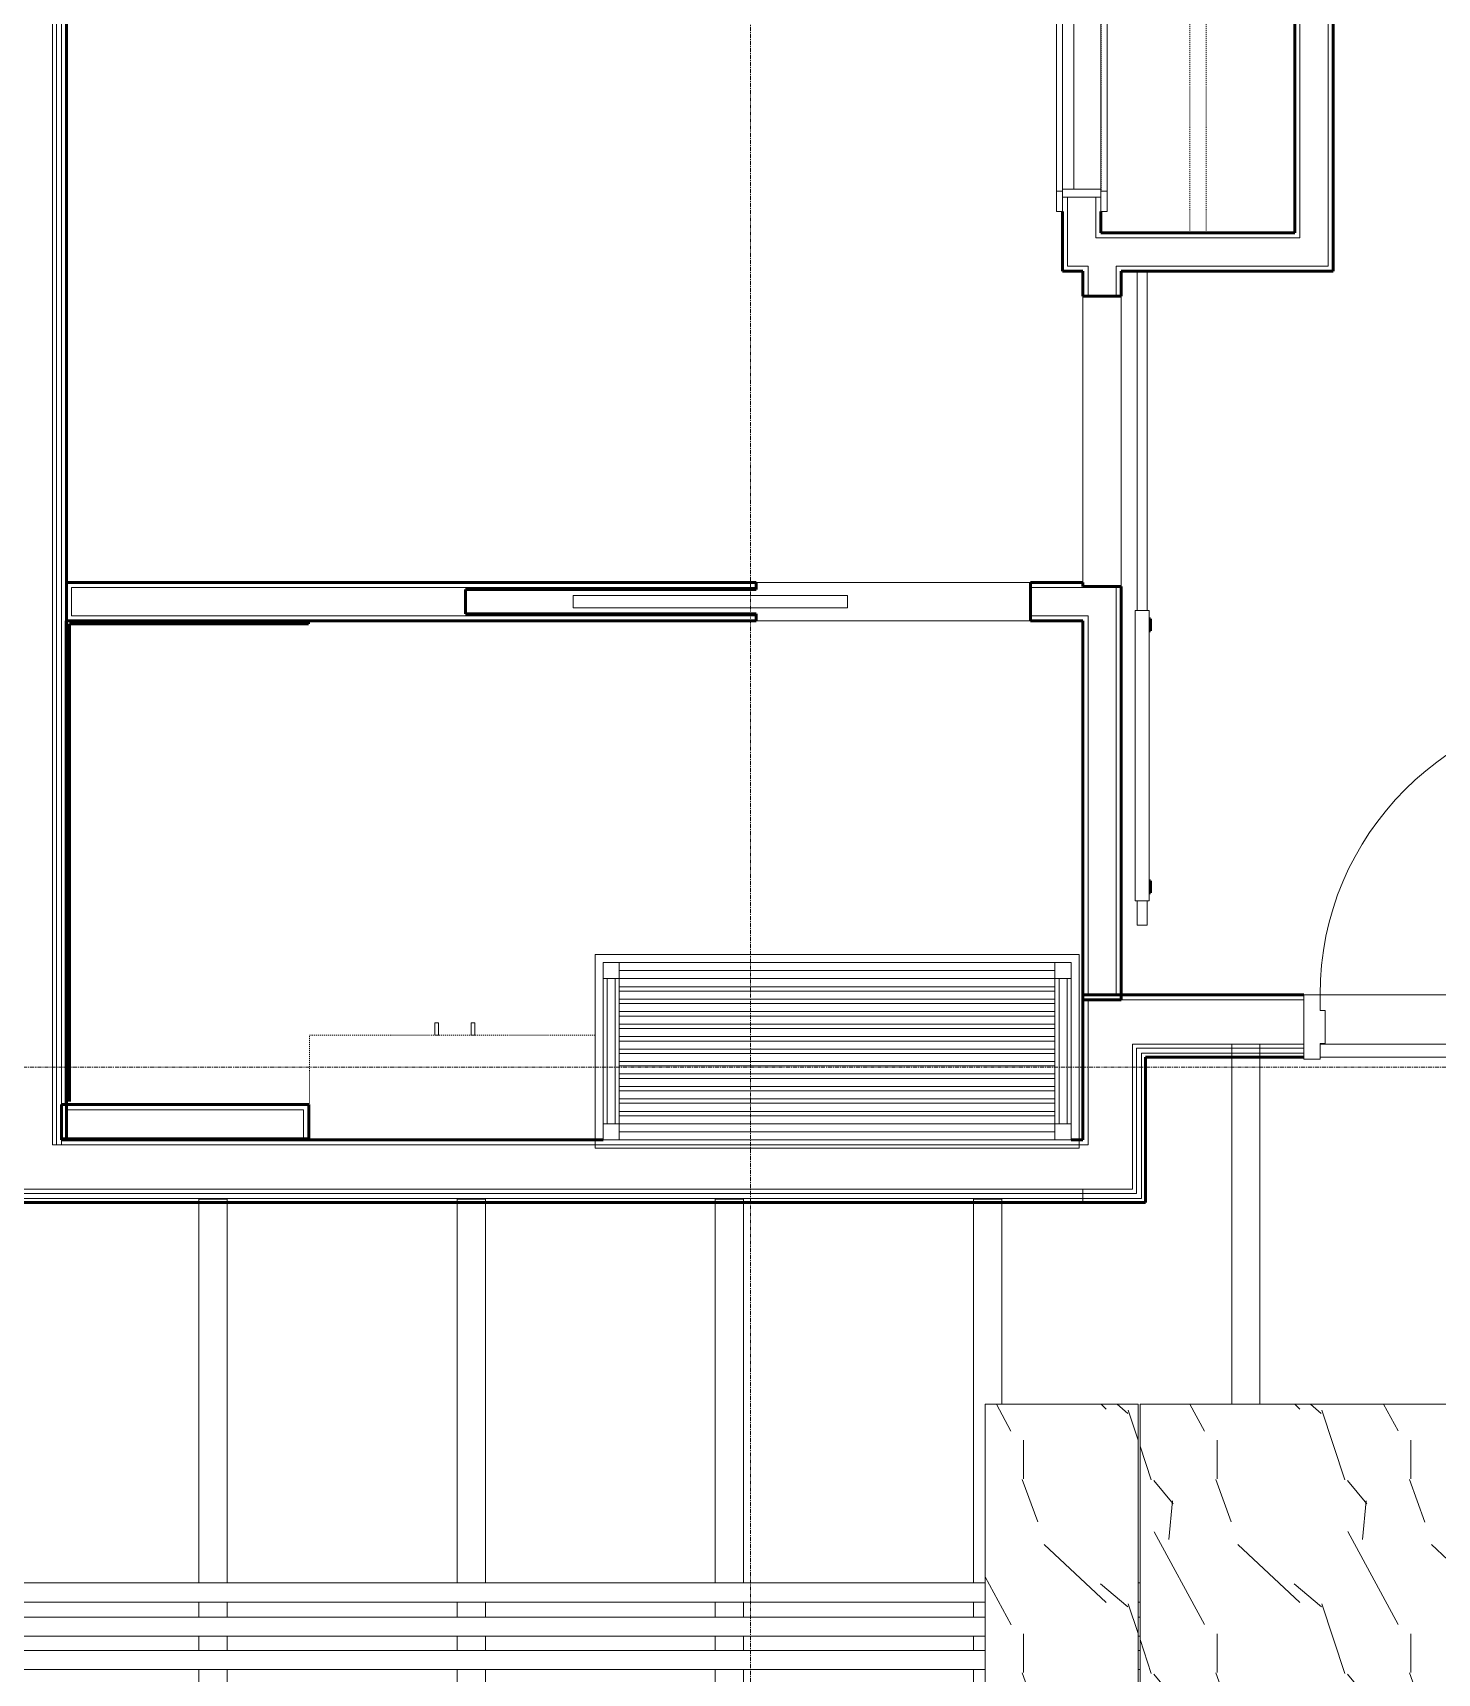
# Model space of a CAD drawing. Header units: inches. Extents: x -4218 to -1830, y 9767 to 12426.
# Drawn here: x -2916.3 to -2742.2, y 10392 to 10595.4 of the extents above; entities that cross this region are included whole.
import ezdxf

# ---------------------------------------------------------------- set-up
doc = ezdxf.new("R2010")
doc.units = ezdxf.units.IN
doc.header["$MEASUREMENT"] = 0
doc.linetypes.add('Dash', pattern=[0.25, 0.125, -0.125])
doc.linetypes.add('Grid Line 1_2_', pattern=[0.875, 0.5, -0.125, 0.125, -0.125])
for name, color, linetype, lineweight in [('0-1', 7, 'Continuous', 5), ('0-2', 10, 'Continuous', 9), ('A-CLNG-2', 10, 'Continuous', 9), ('A-CLNG-PATT-1', 9, 'Continuous', 13), ('A-DETL-MBND', 5, 'Continuous', 9), ('A-DOOR-1', 10, 'Continuous', 9), ('A-DOOR-2', 50, 'Continuous', 20), ('A-DOOR-4', 7, 'Continuous', 50), ('A-DOOR-FRAM-1', 10, 'Continuous', 9), ('A-DOOR-FRAM-3', 50, 'Continuous', 20), ('A-ROOF-1', 132, 'Continuous', 9), ('A-WALL-1', 7, 'Continuous', 50), ('A-WALL-2', 250, 'Continuous', 13), ('A-WALL-3', 10, 'Continuous', 9), ('A-WALL-4', 252, 'Continuous', 9), ('A-WALL-5', 253, 'Continuous', 9), ('I-WALL-1', 7, 'Continuous', 50), ('I-WALL-2', 10, 'Continuous', 9), ('I-WALL-3', 252, 'Continuous', 9), ('I-WALL-4', 253, 'Continuous', 9), ('P-PIPE-1', 10, 'Continuous', 9), ('Q-CASE-2', 252, 'Continuous', 9), ('Q-CASE-3', 10, 'Continuous', 9), ('Q-CASE-4', 252, 'Dash', 9), ('Q-CASE-8', 10, 'Dash', 9), ('Q-CASE-HDLN-1', 10, 'Dash', 9), ('Q-CASE-HDLN-2', 252, 'Dash', 9), ('S-BEAM', 12, 'Continuous', 9), ('S-GRID-1', 1, 'Grid Line 1_2_', 9)]:
    doc.layers.add(name, color=color, linetype=linetype, lineweight=lineweight)

# ---------------------------------------------------------------- blocks, each defined once
blk = doc.blocks.new('POCKET - FLUSH - 2-10 x 6-8-2882530-BACKGROUND - RCP - 3RD FLOOR')
at = {"layer": 'A-DOOR-2'}
for p, q in [((-39.67, -0.75), (-39.67, 0.75)), ((-39.67, 0.75), (-5.67, 0.75)), ((-5.67, 0.75), (-5.67, -0.75)), ((-5.67, -0.75), (-39.67, -0.75))]:
    blk.add_line(p, q, dxfattribs=at)
blk = doc.blocks.new('SLIDING - FLUSH - 5-0 x 6-8-3203585-BACKGROUND - RCP - 3RD FLOOR')
at = {"layer": 'A-DOOR-1'}
for p, q in [((-32.75, 2.25), (-32.75, 3)), ((-30.25, 3), (-32.75, 3)), ((-32.75, 2.25), (-30.25, 2.25)), ((30.25, 3), (-30.25, 3)), ((-30.25, 3), (-30.25, 2.25)), ((1, 2.25), (-30, 2.25)), ((-30, 2.25), (-30, 0.88)), ((1, 2.25), (1, 0.88)), ((30.25, 2.25), (30.25, 3)), ((30.25, 3), (32.75, 3)), ((32.75, 2.25), (30.25, 2.25)), ((32.75, 3), (32.75, 2.25)), ((-30, 0.88), (1, 0.88)), ((30, 0.88), (-1, 0.88)), ((-1, 0.88), (-1, -0.5)), ((30, 0.88), (30, -0.5)), ((-1, -0.5), (30, -0.5)), ((-32.75, -3.25), (-32.75, -2.5)), ((-30.25, -2.5), (-32.75, -2.5)), ((-32.75, -3.25), (-30.25, -3.25)), ((-30.25, -2.5), (-30.25, -3.25)), ((-30.25, -3.25), (30.25, -3.25)), ((30.25, -2.5), (32.75, -2.5)), ((30.25, -3.25), (30.25, -2.5)), ((32.75, -3.25), (30.25, -3.25)), ((32.75, -2.5), (32.75, -3.25))]:
    blk.add_line(p, q, dxfattribs=at)
at = {"layer": 'A-DOOR-FRAM-1'}
for p, q in [((-30, 2.25), (-31, 2.25)), ((-31, -2.5), (-31, 2.25)), ((-30, 2.25), (-30, -2.5)), ((30, 2.25), (1, 2.25)), ((30, -2.5), (30, 2.25)), ((30, 2.25), (31, 2.25)), ((31, 2.25), (31, -2.5)), ((-31, -2.5), (-30, -2.5)), ((-30, -2.5), (30, -2.5)), ((31, -2.5), (30, -2.5))]:
    blk.add_line(p, q, dxfattribs=at)
blk = doc.blocks.new('BARN - FLUSH - 3-0 x 7-0 BARN DOOR-V65-BACKGROUND - RCP - 3RD FLOOR')
at = {"layer": 'A-DOOR-1'}
for p, q in [((-57, -4.32), (-60, -4.32)), ((-60, -4.32), (-60, -4.95)), ((-60, -4.95), (-60, -5.57)), ((-60, -5.57), (-57, -5.57)), ((-57, -5.82), (-57, -4.07)), ((-57, -4.07), (-21, -4.07)), ((-21, -5.82), (-57, -5.82)), ((-21, -4.07), (-21, -5.82)), ((21, -4.32), (-21, -4.32)), ((-21, -5.57), (21, -5.57)), ((21, -4.95), (21, -4.32)), ((21, -5.57), (21, -4.95))]:
    blk.add_line(p, q, dxfattribs=at)
at = {"layer": 'A-DOOR-4'}
for p, q in [((-56, -6), (-56, -5.82)), ((-54.5, -6), (-56, -6)), ((-54.5, -5.82), (-54.5, -6)), ((-23.5, -6), (-23.5, -5.82)), ((-22, -6), (-23.5, -6)), ((-22, -5.82), (-22, -6))]:
    blk.add_line(p, q, dxfattribs=at)
blk = doc.blocks.new('OD_CW_Closet - OD_CW_Closet-2508933-BACKGROUND - RCP - 3RD FLOOR')
at = {"layer": 'Q-CASE-HDLN-1'}
for p, q in [((0.74, 24), (0.74, 0)), ((0.74, 13), (74.9, 13)), ((0.74, 11), (74.9, 11)), ((0.74, 0), (6.74, 0)), ((9.24, 0), (69.74, 0)), ((72.24, 0), (74.9, 0))]:
    blk.add_line(p, q, dxfattribs=at)
at = {"layer": 'Q-CASE-HDLN-2'}
for p, q in [((74.9, 24), (0.74, 24)), ((74.9, 0), (74.9, 24))]:
    blk.add_line(p, q, dxfattribs=at)
blk = doc.blocks.new('Bath Vanity - Bath Vanity 60_-V95-BACKGROUND - RCP - 3RD FLOOR')
at = {"layer": 'Q-CASE-2'}
for p, q in [((-29.26, 0), (-29.26, 1)), ((30.74, 1), (30.74, 0.38)), ((30.74, 0.38), (30.74, 0)), ((30.74, 0), (-29.26, 0))]:
    blk.add_line(p, q, dxfattribs=at)
at = {"layer": 'Q-CASE-3'}
for p, q in [((-29.26, 1), (-29.26, 24)), ((-29.26, 24), (30.74, 24)), ((-28.26, 21), (-28.26, 23)), ((-28.26, 23), (-26.26, 23)), ((-26.26, 23), (27.74, 23)), ((-26.26, 23), (-26.26, 21)), ((27.74, 21), (27.74, 23)), ((27.74, 23), (29.74, 23)), ((29.74, 23), (29.74, 21)), ((30.74, 24), (30.74, 1)), ((-28.26, 21), (-28.26, 3)), ((-26.26, 21), (-28.26, 21)), ((-27.76, 21), (-27.76, 3)), ((-26.76, 21), (-26.76, 3)), ((-26.26, 22), (27.74, 22)), ((27.74, 21), (-26.26, 21)), ((-26.26, 21), (-26.26, 3)), ((27.74, 21), (27.74, 3)), ((29.74, 21), (27.74, 21)), ((28.24, 21), (28.24, 3)), ((29.24, 21), (29.24, 3)), ((29.74, 21), (29.74, 3)), ((-26.26, 20), (27.74, 20)), ((27.74, 19.45), (-26.26, 19.45)), ((-26.26, 18.45), (27.74, 18.45)), ((27.74, 17.91), (-26.26, 17.91)), ((-26.26, 16.91), (27.74, 16.91)), ((27.74, 16.36), (-26.26, 16.36)), ((-26.26, 15.36), (27.74, 15.36)), ((27.74, 14.82), (-26.26, 14.82)), ((-26.26, 13.82), (27.74, 13.82)), ((27.74, 13.27), (-26.26, 13.27)), ((-26.26, 12.27), (27.74, 12.27)), ((27.74, 11.73), (-26.26, 11.73)), ((-26.26, 10.73), (27.74, 10.73)), ((27.74, 10.18), (-26.26, 10.18)), ((-26.26, 9.18), (27.74, 9.18)), ((27.74, 8.64), (-26.26, 8.64)), ((-26.26, 7.64), (27.74, 7.64)), ((27.74, 7.09), (-26.26, 7.09)), ((-26.26, 6.09), (27.74, 6.09)), ((27.74, 5.55), (-26.26, 5.55)), ((-26.26, 4.55), (27.74, 4.55)), ((-28.26, 1), (-28.26, 3)), ((-28.26, 3), (-26.26, 3)), ((27.74, 4), (-26.26, 4)), ((-26.26, 3), (27.74, 3)), ((-26.26, 3), (-26.26, 1)), ((27.74, 1), (27.74, 3)), ((27.74, 3), (29.74, 3)), ((29.74, 3), (29.74, 1)), ((-26.26, 1), (-28.26, 1)), ((-26.26, 2), (27.74, 2)), ((-26.26, 1), (27.74, 1)), ((29.74, 1), (27.74, 1))]:
    blk.add_line(p, q, dxfattribs=at)
blk = doc.blocks.new('300 Series Wall Hung Cabinet_326 - 36_-V55-BACKGROUND - RCP - 3RD FLOOR')
at = {"layer": 'Q-CASE-3'}
for p, q in [((-2.01, 14.69), (-2.5, 14.69)), ((-2.5, 14.69), (-2.5, 13.19)), ((-2.01, 13.19), (-2.01, 14.69)), ((2.49, 14.69), (2, 14.69)), ((2, 14.69), (2, 13.19)), ((2.49, 13.19), (2.49, 14.69)), ((-2.5, 13.19), (-2.01, 13.19)), ((2, 13.19), (2.49, 13.19))]:
    blk.add_line(p, q, dxfattribs=at)
at = {"layer": 'Q-CASE-4'}
blk.add_line((17.37, 0.19), (-18, 0.19), dxfattribs=at)
at = {"layer": 'Q-CASE-8'}
for p, q in [((-18, 0.19), (-18, 13.19)), ((-18, 13.19), (17.37, 13.19))]:
    blk.add_line(p, q, dxfattribs=at)
blk = doc.blocks.new('CTR - 1st Phase - Unit Layouts_rvt-1-BACKGROUND - RCP - 3RD FLOOR')
at = {"layer": 'A-WALL-1'}
for p, q in [((-2755.1, 10673.55), (-2755.1, 10570.64)), ((-2759.85, 10570.64), (-2759.85, 10646.79)), ((-2788.62, 10565.89), (-2788.62, 10573.3)), ((-2783.87, 10573.3), (-2783.87, 10570.64)), ((-2783.87, 10570.64), (-2759.85, 10570.64)), ((-2755.1, 10570.64), (-2755.1, 10566.52)), ((-2755.1, 10566.52), (-2755.1, 10565.89)), ((-2788, 10565.89), (-2788.62, 10565.89)), ((-2786.1, 10565.89), (-2788, 10565.89)), ((-2786.1, 10562.79), (-2786.1, 10565.89)), ((-2781.35, 10565.89), (-2781.35, 10562.79)), ((-2755.1, 10565.89), (-2781.35, 10565.89)), ((-2781.35, 10562.79), (-2786.1, 10562.79)), ((-2912.07, 10527.29), (-2826.62, 10527.29)), ((-2912.07, 10526.66), (-2912.07, 10527.29)), ((-2912.07, 10523.16), (-2912.07, 10526.66)), ((-2826.62, 10526.41), (-2862.62, 10526.41)), ((-2862.62, 10526.41), (-2862.62, 10523.41)), ((-2826.62, 10527.29), (-2826.62, 10526.41)), ((-2792.62, 10527.29), (-2786.1, 10527.29)), ((-2792.62, 10522.54), (-2792.62, 10527.29)), ((-2786.1, 10527.29), (-2786.1, 10526.79)), ((-2786.1, 10526.79), (-2781.35, 10526.79)), ((-2781.35, 10526.79), (-2781.35, 10475.52)), ((-2912.11, 10462.54), (-2912.11, 10522.54)), ((-2912.11, 10522.54), (-2911.73, 10522.54)), ((-2912.07, 10522.54), (-2912.07, 10523.16)), ((-2826.62, 10522.54), (-2912.07, 10522.54)), ((-2911.73, 10522.54), (-2882.11, 10522.54)), ((-2911.73, 10522.16), (-2911.73, 10462.91)), ((-2882.11, 10522.16), (-2911.73, 10522.16)), ((-2882.11, 10522.54), (-2882.11, 10522.16)), ((-2862.62, 10523.41), (-2826.62, 10523.41)), ((-2826.62, 10523.41), (-2826.62, 10522.54)), ((-2786.1, 10522.54), (-2792.62, 10522.54)), ((-2786.1, 10475.52), (-2786.1, 10522.54)), ((-2785.47, 10475.52), (-2786.1, 10475.52)), ((-2781.97, 10475.52), (-2785.47, 10475.52)), ((-2781.35, 10475.52), (-2781.97, 10475.52)), ((-2912.7, 10462.54), (-2882.07, 10462.54)), ((-2912.7, 10461.91), (-2912.7, 10462.54)), ((-2911.73, 10462.54), (-2912.11, 10462.54)), ((-2882.07, 10462.54), (-2882.07, 10461.91)), ((-2912.7, 10458.41), (-2912.7, 10461.91)), ((-2882.07, 10461.91), (-2882.07, 10458.41)), ((-2912.7, 10458.16), (-2912.7, 10458.41)), ((-2882.07, 10458.41), (-2882.07, 10458.16)), ((-2882.07, 10458.16), (-2912.7, 10458.16))]:
    blk.add_line(p, q, dxfattribs=at)
at = {"layer": 'A-WALL-2'}
for p, q in [((-2755.72, 10672.93), (-2755.72, 10570.64)), ((-2759.22, 10647.42), (-2759.22, 10570.64)), ((-2788, 10566.52), (-2788, 10575.05)), ((-2784.5, 10570.02), (-2784.5, 10575.05)), ((-2759.22, 10570.02), (-2759.22, 10570.64)), ((-2755.72, 10570.02), (-2755.72, 10570.64)), ((-2784.5, 10570.02), (-2783.87, 10570.02)), ((-2783.87, 10570.02), (-2759.22, 10570.02)), ((-2755.72, 10566.52), (-2755.72, 10570.02)), ((-2788, 10566.52), (-2785.47, 10566.52)), ((-2785.47, 10565.89), (-2785.47, 10566.52)), ((-2781.97, 10565.89), (-2781.97, 10566.52)), ((-2781.97, 10566.52), (-2755.72, 10566.52)), ((-2785.47, 10562.79), (-2785.47, 10565.89)), ((-2781.97, 10562.79), (-2781.97, 10565.89)), ((-2826.62, 10526.66), (-2911.45, 10526.66)), ((-2911.45, 10523.16), (-2911.45, 10526.66)), ((-2786.1, 10526.66), (-2792.62, 10526.66)), ((-2785.47, 10526.66), (-2786.1, 10526.66)), ((-2785.47, 10526.66), (-2785.47, 10526.79)), ((-2781.97, 10476.14), (-2781.97, 10526.79)), ((-2826.62, 10523.16), (-2911.45, 10523.16)), ((-2786.1, 10523.16), (-2792.62, 10523.16)), ((-2785.47, 10523.16), (-2786.1, 10523.16)), ((-2785.47, 10476.14), (-2785.47, 10523.16)), ((-2781.97, 10476.14), (-2785.47, 10476.14)), ((-2882.7, 10461.91), (-2912.07, 10461.91)), ((-2912.07, 10458.41), (-2912.07, 10461.91)), ((-2882.7, 10461.91), (-2882.7, 10458.41)), ((-2912.7, 10458.41), (-2912.07, 10458.41)), ((-2912.07, 10458.41), (-2912.7, 10458.41)), ((-2882.7, 10458.41), (-2912.07, 10458.41)), ((-2882.7, 10458.41), (-2882.07, 10458.41)), ((-2882.07, 10458.41), (-2882.7, 10458.41))]:
    blk.add_line(p, q, dxfattribs=at)
at = {"layer": 'A-WALL-3'}
for p, q in [((-2786.1, 10562.79), (-2786.1, 10527.29)), ((-2781.35, 10526.79), (-2781.35, 10562.79)), ((-2792.62, 10527.29), (-2826.62, 10527.29)), ((-2826.62, 10522.54), (-2792.62, 10522.54))]:
    blk.add_line(p, q, dxfattribs=at)
at = {"layer": 'A-WALL-4'}
for p, q in [((-2781.35, 10562.79), (-2786.1, 10562.79)), ((-2862.62, 10523.41), (-2862.62, 10526.41)), ((-2862.62, 10526.41), (-2826.62, 10526.41)), ((-2826.62, 10526.41), (-2826.62, 10527.29)), ((-2792.62, 10527.29), (-2792.62, 10522.54)), ((-2786.1, 10527.29), (-2786.1, 10526.79)), ((-2781.35, 10526.79), (-2786.1, 10526.79)), ((-2826.62, 10523.41), (-2862.62, 10523.41)), ((-2826.62, 10522.54), (-2826.62, 10523.41))]:
    blk.add_line(p, q, dxfattribs=at)
at = {"layer": 'A-WALL-5'}
blk.add_line((-2783.87, 10575.05), (-2788.62, 10575.05), dxfattribs=at)
at = {"layer": '0-2'}
for name, p, rotation in [('OD_CW_Closet - OD_CW_Closet-2508933-BACKGROUND - RCP - 3RD FLOOR', (-2783.85, 10645.54), 269.9999999999512), ('SLIDING - FLUSH - 5-0 x 6-8-3203585-BACKGROUND - RCP - 3RD FLOOR', (-2786.37, 10606.05), 89.99999999999191), ('BARN - FLUSH - 3-0 x 7-0 BARN DOOR-V65-BACKGROUND - RCP - 3RD FLOOR', (-2783.72, 10544.79), 89.99999999996912)]:
    blk.add_blockref(name, p, dxfattribs=dict(at, rotation=rotation))
for name, p in [('POCKET - FLUSH - 2-10 x 6-8-2882530-BACKGROUND - RCP - 3RD FLOOR', (-2809.62, 10524.91)), ('Bath Vanity - Bath Vanity 60_-V95-BACKGROUND - RCP - 3RD FLOOR', (-2817.31, 10457.16)), ('300 Series Wall Hung Cabinet_326 - 36_-V55-BACKGROUND - RCP - 3RD FLOOR', (-2863.95, 10457.98))]:
    blk.add_blockref(name, p, dxfattribs=at)
blk = doc.blocks.new('HOLLOW METAL - UNIT DOOR-2191978-BACKGROUND - RCP - 3RD FLOOR')
at = {"layer": 'A-DOOR-1'}
blk.add_arc((18, 4.125), 36, 90, 180, dxfattribs=at)
at = {"layer": 'A-DOOR-2'}
for p, q in [((18, 40.125), (16.25, 40.125)), ((16.25, 40.125), (16.25, 4.125)), ((18, 4.125), (18, 40.125)), ((16.25, 4.125), (18, 4.125))]:
    blk.add_line(p, q, dxfattribs=at)
at = {"layer": 'A-DOOR-FRAM-3'}
for p, q in [((-18, 4.125), (-20, 4.125)), ((-20, 4.125), (-20, -3.875)), ((-18, 2.1875), (-18, 4.125)), ((18, 4.125), (18, 2.1875)), ((20, 4.125), (18, 4.125)), ((20, -3.875), (20, 4.125)), ((-17.375, 2.1875), (-18, 2.1875)), ((-17.375, -1.9375), (-17.375, 2.1875)), ((18, 2.1875), (17.375, 2.1875)), ((17.375, 2.1875), (17.375, -1.9375)), ((-18, -3.875), (-18, -1.9375)), ((-18, -1.9375), (-17.375, -1.9375)), ((17.375, -1.9375), (18, -1.9375)), ((18, -1.9375), (18, -3.875)), ((-20, -3.875), (-18, -3.875)), ((18, -3.875), (20, -3.875))]:
    blk.add_line(p, q, dxfattribs=at)
blk = doc.blocks.new('CTR - 1st Phase - Common Walls_rvt-1-BACKGROUND - RCP - 3RD FLOOR')
at = {"layer": 'A-CLNG-PATT-1'}
h = blk.add_hatch(dxfattribs=at)
h.set_pattern_fill('FP_1', color=256, style=0, pattern_type=2)
h.set_pattern_definition([(108.435, (6.24, 0), (-23.9995167, 47.999875), [9.107, -66.787]), (139.399, (3.36, 8.64), (-144.0005735, 119.9994401), [4.425, -216.844]), (136.848, (24, 11.52), (-360.00235884, 335.99803914), [10.527, -515.834]), (109.983, (16.32, 18.72), (-71.99926767, 192.0004429), [5.618, -275.295]), (90, (14.4, 0), (-24, 24), [4.8, -19.2]), (118.443, (14.4, 4.8), (168.00080613, -311.999948405), [13.101, -641.971]), (84.289, (8.16, 16.32), (-24.00143285, -215.9997167), [4.824, -236.373]), (129.806, (8.64, 21.12), (96.0006462, -119.9991583), [3.749, -183.697])])
h.paths.add_polyline_path([(-2797.15, 10361.78), (-2781.2, 10361.78), (-2781.2, 10363.41), (-2779.28, 10363.41), (-2779.28, 10425.39), (-2798.23, 10425.39), (-2798.23, 10379.54), (-2797.15, 10379.54), (-2797.15, 10362.03)], flags=0)
h.paths.add_polyline_path([(-2740.88, 10361.78), (-2740.88, 10425.39), (-2779.03, 10425.39), (-2779.03, 10361.78), (-2743.2, 10361.78), (-2743.2, 10363.41), (-2741.2, 10363.41), (-2741.2, 10361.78)], flags=0)
h.paths.add_polyline_path([(-2721.68, 10382.41), (-2721.68, 10425.39), (-2740.63, 10425.39), (-2740.63, 10382.41), (-2731.29, 10382.41)], flags=0)
at = {"layer": 'A-CLNG-2'}
for p, q in [((-2798.23, 10381.16), (-2798.23, 10425.39)), ((-2798.23, 10425.39), (-2779.28, 10425.39)), ((-2779.28, 10425.39), (-2779.28, 10363.41)), ((-2779.03, 10363.16), (-2779.03, 10425.39)), ((-2779.03, 10425.39), (-2740.88, 10425.39))]:
    blk.add_line(p, q, dxfattribs=at)
at = {"layer": 'A-WALL-2'}
for p, q in [((-2913.82, 10458.16), (-2913.82, 10843.14)), ((-2913.32, 10458.16), (-2913.32, 10843.14)), ((-2912.7, 10458.16), (-2912.7, 10843.14)), ((-2785.47, 10475.54), (-2758.72, 10475.54)), ((-2785.47, 10475.54), (-2785.47, 10470.04)), ((-2785.47, 10470.04), (-2785.47, 10468.41)), ((-2779.97, 10470.04), (-2758.72, 10470.04)), ((-2779.97, 10470.04), (-2779.97, 10469.54)), ((-2779.97, 10469.54), (-2779.97, 10468.41)), ((-2779.47, 10469.54), (-2758.72, 10469.54)), ((-2779.47, 10469.54), (-2779.47, 10468.91)), ((-2779.47, 10468.91), (-2779.47, 10468.41)), ((-2778.85, 10468.91), (-2758.72, 10468.91)), ((-2778.85, 10468.91), (-2778.85, 10468.41)), ((-2785.47, 10457.54), (-2785.47, 10468.41)), ((-2779.97, 10452.04), (-2779.97, 10468.41)), ((-2779.47, 10451.54), (-2779.47, 10468.41)), ((-2778.85, 10450.91), (-2778.85, 10468.41)), ((-2913.82, 10457.54), (-2913.82, 10458.16)), ((-2913.82, 10457.54), (-2913.32, 10457.54)), ((-2913.82, 10457.54), (-2913.32, 10457.54)), ((-2913.32, 10457.54), (-2913.32, 10458.16)), ((-2913.32, 10457.54), (-2912.7, 10457.54)), ((-2913.32, 10457.54), (-2912.7, 10457.54)), ((-2912.7, 10457.54), (-2912.7, 10458.16)), ((-2912.7, 10457.54), (-2786.1, 10457.54)), ((-2786.1, 10457.54), (-2785.47, 10457.54)), ((-3018.77, 10452.04), (-2786.1, 10452.04)), ((-3018.77, 10451.54), (-2786.1, 10451.54)), ((-3018.77, 10450.91), (-2786.1, 10450.91)), ((-2786.1, 10452.04), (-2785.47, 10452.04)), ((-2786.1, 10451.54), (-2779.97, 10451.54)), ((-2786.1, 10450.91), (-2779.47, 10450.91)), ((-2785.47, 10452.04), (-2779.97, 10452.04)), ((-2779.97, 10451.54), (-2779.47, 10451.54)), ((-2779.47, 10450.91), (-2778.85, 10450.91))]:
    blk.add_line(p, q, dxfattribs=at)
at = {"layer": 'I-WALL-1'}
for p, q in [((-2912.07, 10843.14), (-2912.07, 10458.16)), ((-2786.1, 10475.54), (-2786.1, 10476.16)), ((-2786.1, 10476.16), (-2758.72, 10476.16)), ((-2786.1, 10468.41), (-2786.1, 10475.54)), ((-2786.1, 10458.16), (-2786.1, 10468.41)), ((-2758.72, 10468.41), (-2778.35, 10468.41)), ((-2778.35, 10468.41), (-2778.35, 10450.41)), ((-2912.07, 10458.16), (-2845.57, 10458.16)), ((-2787.57, 10458.16), (-2786.1, 10458.16)), ((-2786.1, 10450.41), (-3018.77, 10450.41)), ((-2778.85, 10450.41), (-2786.1, 10450.41)), ((-2778.35, 10450.41), (-2778.85, 10450.41))]:
    blk.add_line(p, q, dxfattribs=at)
at = {"layer": 'I-WALL-2'}
for p, q in [((-2722.47, 10476.16), (-2756.72, 10476.16)), ((-2756.72, 10468.41), (-2720.72, 10468.41))]:
    blk.add_line(p, q, dxfattribs=at)
at = {"layer": 'I-WALL-3'}
for p, q in [((-2758.72, 10468.41), (-2778.35, 10468.41)), ((-2778.35, 10468.41), (-2778.35, 10450.41)), ((-2720.72, 10468.41), (-2756.72, 10468.41)), ((-2786.1, 10450.41), (-3007.91, 10450.41)), ((-2786.1, 10450.41), (-2778.35, 10450.41))]:
    blk.add_line(p, q, dxfattribs=at)
at = {"layer": 'I-WALL-4'}
for p, q in [((-2758.72, 10468.41), (-2758.72, 10476.16)), ((-2786.1, 10450.41), (-2786.1, 10452.04)), ((-2786.1, 10450.41), (-2786.1, 10452.04))]:
    blk.add_line(p, q, dxfattribs=at)
at = {"layer": 'P-PIPE-1'}
for p, q in [((-3361.18, 10403.25), (-2798.23, 10403.25)), ((-2779.28, 10403.25), (-2779.03, 10403.25)), ((-2798.23, 10400.87), (-3361.18, 10400.87)), ((-2779.03, 10400.87), (-2779.28, 10400.87)), ((-3361.18, 10399.01), (-2798.23, 10399.01)), ((-2779.28, 10399.01), (-2779.03, 10399.01)), ((-2798.23, 10396.63), (-3361.18, 10396.63)), ((-2779.03, 10396.63), (-2779.28, 10396.63)), ((-3361.18, 10394.88), (-2798.23, 10394.88)), ((-2779.28, 10394.88), (-2779.03, 10394.88)), ((-2798.23, 10392.5), (-3361.18, 10392.5)), ((-2779.03, 10392.5), (-2779.28, 10392.5))]:
    blk.add_line(p, q, dxfattribs=at)
at = {"layer": '0-2'}
blk.add_blockref('HOLLOW METAL - UNIT DOOR-2191978-BACKGROUND - RCP - 3RD FLOOR', (-2738.72, 10472.04), dxfattribs=at)
blk = doc.blocks.new('Dimension Lumber - LVL - 3_5X5_5-V166-BACKGROUND - RCP - 3RD FLOOR')
at = {"layer": 'A-DETL-MBND'}
for p, q in [((-2892.17, 10450.81), (-2895.67, 10450.81)), ((-2895.67, 10450.41), (-2895.67, 10450.81)), ((-2895.67, 10403.25), (-2895.67, 10450.41)), ((-2892.17, 10450.41), (-2892.17, 10450.81)), ((-2892.17, 10403.25), (-2892.17, 10450.41)), ((-2895.67, 10399.01), (-2895.67, 10400.87)), ((-2892.17, 10399.01), (-2892.17, 10400.87)), ((-2895.67, 10394.88), (-2895.67, 10396.63)), ((-2892.17, 10394.88), (-2892.17, 10396.63)), ((-2895.67, 10381.16), (-2895.67, 10392.5)), ((-2892.17, 10381.16), (-2892.17, 10392.5)), ((-2895.67, 10381.03), (-2895.67, 10381.16)), ((-2892.17, 10381.03), (-2892.17, 10381.16)), ((-2895.67, 10381.03), (-2892.17, 10381.03)), ((-2895.67, 10380.91), (-2895.67, 10380.99)), ((-2892.17, 10380.91), (-2895.67, 10380.91)), ((-2892.17, 10381), (-2892.17, 10380.91))]:
    blk.add_line(p, q, dxfattribs=at)
blk = doc.blocks.new('Dimension Lumber - LVL - 3_5X5_5-V167-BACKGROUND - RCP - 3RD FLOOR')
at = {"layer": 'A-DETL-MBND'}
for p, q in [((-2860.17, 10450.81), (-2863.67, 10450.81)), ((-2863.67, 10450.41), (-2863.67, 10450.81)), ((-2863.67, 10403.25), (-2863.67, 10450.41)), ((-2860.17, 10450.41), (-2860.17, 10450.81)), ((-2860.17, 10403.25), (-2860.17, 10450.41)), ((-2863.67, 10399.01), (-2863.67, 10400.87)), ((-2860.17, 10399.01), (-2860.17, 10400.87)), ((-2863.67, 10394.88), (-2863.67, 10396.63)), ((-2860.17, 10394.88), (-2860.17, 10396.63)), ((-2863.67, 10381.16), (-2863.67, 10392.5)), ((-2860.17, 10381.16), (-2860.17, 10392.5)), ((-2863.67, 10381.05), (-2863.67, 10381.16)), ((-2860.17, 10381.06), (-2860.17, 10381.16)), ((-2863.67, 10380.91), (-2863.67, 10381.03)), ((-2863.67, 10381.03), (-2860.17, 10381.03)), ((-2860.17, 10380.91), (-2863.67, 10380.91)), ((-2860.17, 10381.03), (-2860.17, 10380.91))]:
    blk.add_line(p, q, dxfattribs=at)
blk = doc.blocks.new('Dimension Lumber - LVL - 3_5X5_5-V168-BACKGROUND - RCP - 3RD FLOOR')
at = {"layer": 'A-DETL-MBND'}
for p, q in [((-2828.17, 10450.81), (-2831.67, 10450.81)), ((-2831.67, 10450.41), (-2831.67, 10450.81)), ((-2831.67, 10403.25), (-2831.67, 10450.41)), ((-2828.17, 10450.41), (-2828.17, 10450.81)), ((-2828.17, 10403.25), (-2828.17, 10450.41)), ((-2831.67, 10399.01), (-2831.67, 10400.87)), ((-2828.17, 10399.01), (-2828.17, 10400.87)), ((-2831.67, 10394.88), (-2831.67, 10396.63)), ((-2828.17, 10394.88), (-2828.17, 10396.63)), ((-2831.67, 10381.16), (-2831.67, 10392.5)), ((-2828.17, 10381.16), (-2828.17, 10392.5)), ((-2831.67, 10381.03), (-2831.67, 10381.16)), ((-2828.17, 10381.03), (-2828.17, 10381.12)), ((-2831.67, 10380.91), (-2831.67, 10381.03)), ((-2831.67, 10381.03), (-2828.17, 10381.03)), ((-2828.17, 10380.91), (-2831.67, 10380.91)), ((-2828.17, 10381.03), (-2828.17, 10380.91))]:
    blk.add_line(p, q, dxfattribs=at)
blk = doc.blocks.new('Dimension Lumber - LVL - 3_5X5_5-V169-BACKGROUND - RCP - 3RD FLOOR')
at = {"layer": 'A-DETL-MBND'}
for p, q in [((-2796.17, 10450.81), (-2799.67, 10450.81)), ((-2799.67, 10450.41), (-2799.67, 10450.81)), ((-2799.67, 10403.25), (-2799.67, 10450.41)), ((-2796.17, 10450.41), (-2796.17, 10450.81)), ((-2796.17, 10425.39), (-2796.17, 10450.41)), ((-2799.67, 10399.01), (-2799.67, 10400.87)), ((-2799.67, 10394.88), (-2799.67, 10396.63)), ((-2799.67, 10381.16), (-2799.67, 10392.5)), ((-2799.67, 10379.54), (-2799.67, 10381.16)), ((-2796.17, 10361.54), (-2796.17, 10361.78))]:
    blk.add_line(p, q, dxfattribs=at)
blk = doc.blocks.new('Dimension Lumber - LVL - 3_5X5_5-V170-BACKGROUND - RCP - 3RD FLOOR')
at = {"layer": 'A-DETL-MBND'}
for p, q in [((-2767.67, 10468.41), (-2767.67, 10470.04)), ((-2764.17, 10468.41), (-2764.17, 10470.04)), ((-2767.67, 10425.39), (-2767.67, 10468.41)), ((-2764.17, 10425.39), (-2764.17, 10468.41)), ((-2767.67, 10361.54), (-2767.67, 10361.78)), ((-2764.17, 10361.54), (-2764.17, 10361.78))]:
    blk.add_line(p, q, dxfattribs=at)

msp = doc.modelspace()

# ---------------------------------------------------------------- linework, layer by layer
at = {"layer": 'A-ROOF-1'}
for p, q in [((-2758.72, 10470.04), (-2779.97, 10470.04)), ((-2779.97, 10470.04), (-2779.97, 10452.04)), ((-2720.72, 10470.04), (-2756.72, 10470.04)), ((-2779.97, 10452.04), (-3024.9, 10452.04))]:
    msp.add_line(p, q, dxfattribs=at)
at = {"layer": 'S-GRID-1'}
for p, q in [((-2827.32, 9836.18), (-2827.32, 12376.81)), ((-1830.2, 10467.19), (-4168.71, 10467.19))]:
    msp.add_line(p, q, dxfattribs=at)

# ---------------------------------------------------------------- block references
at = {"layer": '0-1'}
for name in ['CTR - 1st Phase - Unit Layouts_rvt-1-BACKGROUND - RCP - 3RD FLOOR', 'CTR - 1st Phase - Common Walls_rvt-1-BACKGROUND - RCP - 3RD FLOOR']:
    msp.add_blockref(name, (0, 0), dxfattribs=at)
at = {"layer": 'S-BEAM'}
for name in ['Dimension Lumber - LVL - 3_5X5_5-V170-BACKGROUND - RCP - 3RD FLOOR', 'Dimension Lumber - LVL - 3_5X5_5-V166-BACKGROUND - RCP - 3RD FLOOR', 'Dimension Lumber - LVL - 3_5X5_5-V167-BACKGROUND - RCP - 3RD FLOOR', 'Dimension Lumber - LVL - 3_5X5_5-V168-BACKGROUND - RCP - 3RD FLOOR', 'Dimension Lumber - LVL - 3_5X5_5-V169-BACKGROUND - RCP - 3RD FLOOR']:
    msp.add_blockref(name, (0, 0), dxfattribs=at)

doc.saveas('drawing.dxf')
